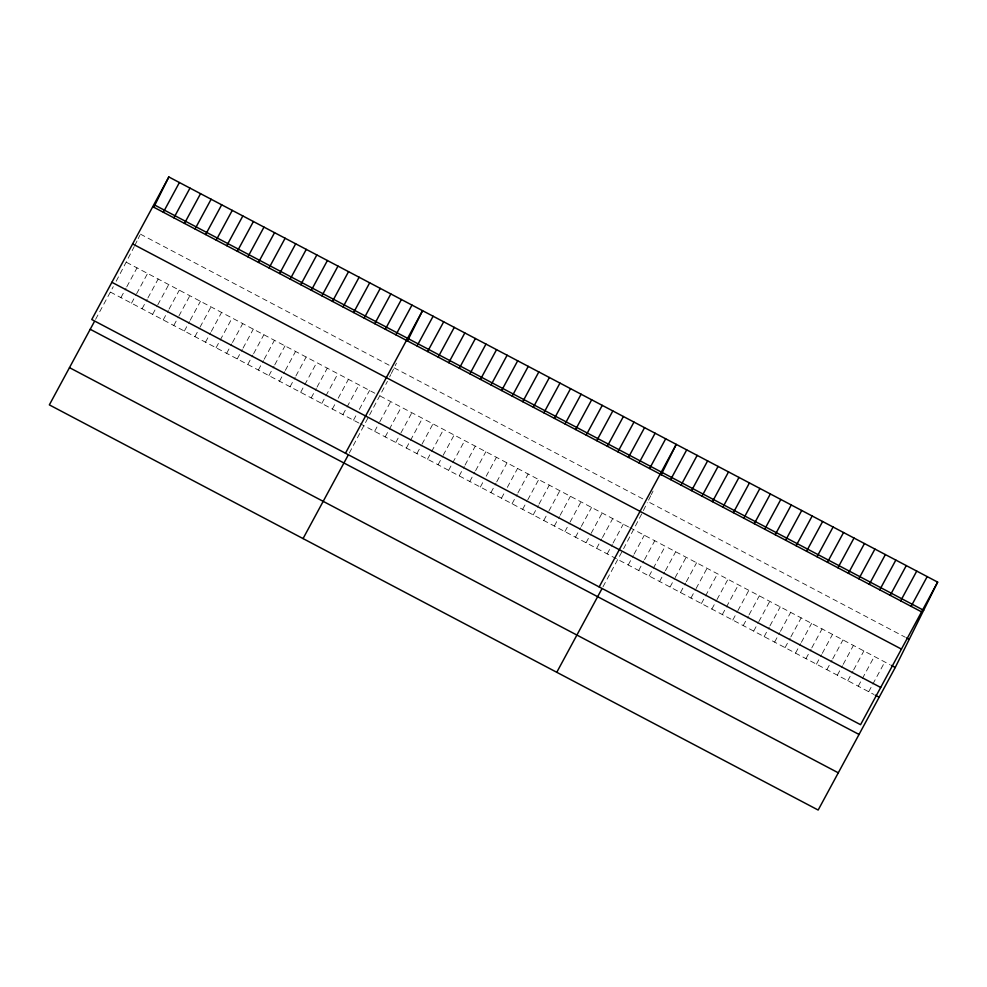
<?xml version="1.0" encoding="UTF-8"?>
<svg xmlns="http://www.w3.org/2000/svg" width="987" height="987" viewBox="0 0 987 987"><rect width="100%" height="100%" fill="white"/><g stroke="black" fill="none" stroke-linecap="round" stroke-linejoin="round"><path stroke-width="0.74" stroke-dasharray="4.93 3.7" d="M116.207 281.233L134.269 246.54M134.837 245.405L137.637 239.779M138.192 238.644L139.87 235.264M349.299 453.058L387.422 381.364M389.655 376.861L390.778 374.604M391.333 373.481L396.441 363.204M641.686 513.943L623.611 548.649M643.364 510.563L647.287 502.679M650.729 495.745L647.842 501.556L905.313 637.244M651.309 494.586L653.036 491.107M95.591 319.356L113.283 286.649M120.932 297.618L126.04 288.155M126.78 286.81L137.008 267.884M131.493 303.194L135.885 295.088M136.613 293.731L147.581 273.448M142.066 308.771L147.186 299.308M147.914 297.951L158.154 279.025M152.64 314.335L157.032 306.229M157.76 304.872L168.728 284.589M163.213 319.911L168.333 310.449M169.061 309.091L179.289 290.166M173.786 325.476L178.166 317.37M178.894 316.013L189.862 295.73M184.359 331.052L189.467 321.589M190.207 320.232L200.435 301.306M194.92 336.616L199.312 328.511M200.04 327.153L211.008 306.883M205.493 342.193L210.613 332.73M211.341 331.373L221.581 312.447M216.067 347.757L232.142 318.024M226.64 353.334L231.76 343.871M232.488 342.514L242.716 323.588M237.213 358.91L242.321 349.447M243.061 348.09L253.289 329.164M247.774 364.474L252.894 355.012M253.622 353.654L263.862 334.729M258.347 370.051L263.467 360.588M264.195 359.231L274.435 340.305M268.92 375.615L274.041 366.152M274.768 364.808L285.009 345.869M279.494 381.192L284.614 371.729M285.342 370.372L295.569 351.446M290.067 386.756L295.187 377.293M295.915 375.948L306.143 357.023M300.64 392.332L316.716 362.587M311.201 397.897L316.321 388.434M317.049 387.089L327.289 368.163M321.774 403.473L337.862 373.728M332.348 409.05L335.272 403.634M338.196 398.23L348.436 379.304M342.921 414.614L358.997 384.868M353.494 420.191L356.418 414.774M359.342 409.371L369.57 390.445M374.628 431.331L379.02 423.213M379.748 421.868L390.716 401.586M385.201 436.896L401.29 407.162M395.775 442.472L400.167 434.354M400.895 433.009L411.863 412.726M406.348 448.036L422.424 418.303M416.921 453.613L421.301 445.507M422.029 444.15L432.997 423.867M427.494 459.189L443.57 429.444M438.055 464.754L442.447 456.648M443.175 455.291L454.143 435.008M448.629 470.33L464.717 440.584M459.202 475.894L464.322 466.432M465.05 465.087L475.278 446.149M469.775 481.471L474.895 472.008M475.623 470.651L485.851 451.725M480.348 487.035L483.272 481.631M486.196 476.227L496.424 457.302M490.921 492.612L496.029 483.149M496.757 481.792L506.997 462.866M501.482 498.176L504.406 492.772M507.33 487.368L517.57 468.443M512.056 503.752L517.176 494.29M517.904 492.932L528.144 474.007M522.629 509.329L527.009 501.211M527.749 499.866L538.705 479.583M533.202 514.893L538.322 505.43M539.05 504.073L549.278 485.148M543.775 520.47L548.155 512.352M548.883 511.007L559.851 490.724M554.336 526.034L559.456 516.571M560.184 515.226L570.424 496.288M564.909 531.611L569.302 523.492M570.03 522.148L580.998 501.865M575.483 537.175L580.603 527.712M581.331 526.367L591.571 507.441M586.056 542.751L590.436 534.633M591.176 533.288L602.132 513.006M596.629 548.316L601.749 538.853M602.477 537.508L612.705 518.582M607.202 553.892L612.31 544.429M613.05 543.072L623.278 524.146M603.008 586.771L622.883 550.006M628.225 564.971L633.346 555.508M634.073 554.163L644.301 535.225M638.675 570.486L643.795 561.023M644.523 559.666L654.763 540.74M649.138 575.989L665.213 546.255M659.587 581.503L664.707 572.041M665.435 570.683L675.676 551.758M670.05 587.018L674.429 578.9M675.17 577.555L686.125 557.273M680.499 592.521L685.62 583.058M686.347 581.713L696.588 562.787M690.962 598.036L695.341 589.918M696.082 588.573L707.037 568.29M701.412 603.55L717.5 573.805M711.874 609.053L716.254 600.947M716.981 599.59L727.95 579.307M722.324 614.568L738.412 584.822M732.786 620.07L737.166 611.965M737.894 610.608L748.862 590.337M743.236 625.585L748.356 616.122M749.084 614.765L759.324 595.84M753.698 631.1L758.078 622.982M758.806 621.637L769.774 601.354M764.148 636.603L769.268 627.14M769.996 625.795L780.236 606.869M774.61 642.118L779.718 632.655M780.458 631.298L790.686 612.372M785.06 647.632L790.18 638.17M790.908 636.812L801.148 617.887M795.522 653.135L800.63 643.672M801.37 642.327L811.598 623.402M805.972 658.65L811.092 649.187M811.82 647.83L822.06 628.904M816.434 664.165L821.542 654.689M822.282 653.345L832.51 634.419M826.884 669.667L832.004 660.204M832.732 658.86L842.972 639.921M837.346 675.182L842.454 665.719M843.194 664.362L853.422 645.436M847.796 680.685L852.916 671.222M853.644 669.877L863.872 650.951M858.246 686.199L874.334 656.454M868.708 691.714L884.784 661.969M140.425 234.141L390.173 365.758M394.134 367.843L643.882 499.459M126.435 262.308L374.863 393.233M380.143 396.009L628.559 526.935M629.891 527.626L890.015 664.72M110.359 292.053L358.774 422.967M360.095 423.67L873.939 694.466"/><path stroke-width="1.48" d="M153.701 207.443L168.839 176.957L937.65 582.12L895.246 667.483L818.161 810.043L49.35 404.88L94.246 321.836M407.397 341.144L422.547 310.658L345.462 453.23M661.105 474.858L676.255 444.36L599.171 586.932M168.839 176.957L91.754 319.517L860.565 724.692L937.65 582.12M163.336 212.267L179.412 182.521M173.897 217.831L189.985 188.098M184.47 223.407L200.558 193.662M195.044 228.984L211.132 199.238M205.617 234.548L221.693 204.802M216.19 240.125L232.266 210.379M226.763 245.689L242.839 215.956M237.324 251.266L253.412 221.52M247.897 256.83L263.985 227.096M258.471 262.406L274.559 232.661M269.044 267.97L285.12 238.237M279.617 273.547L295.693 243.801M290.19 279.124L306.266 249.378M300.751 284.688L316.839 254.942M311.324 290.264L327.413 260.519M321.898 295.829L337.986 266.095M332.471 301.405L348.547 271.659M343.044 306.969L359.12 277.236M353.617 312.546L369.693 282.8M364.178 318.11L380.266 288.377M374.752 323.687L390.84 293.941M385.325 329.263L401.401 299.517M395.898 334.827L411.974 305.082M303.058 538.581L347.955 455.55M417.032 345.968L433.12 316.235M427.605 351.545L443.694 321.799M438.179 357.109L454.267 327.376M448.752 362.685L464.828 332.94M459.325 368.25L475.401 338.516M469.898 373.826L485.974 344.081M480.459 379.403L496.547 349.657M491.032 384.967L507.121 355.221M501.606 390.544L517.694 360.798M512.179 396.108L528.255 366.374M522.752 401.684L538.828 371.939M533.325 407.249L549.401 377.515M543.886 412.825L559.974 383.079M554.46 418.389L570.548 388.656M565.033 423.966L581.121 394.22M575.606 429.542L591.682 399.797M586.179 435.107L602.255 405.361M596.753 440.683L612.828 410.937M607.313 446.247L623.402 416.514M617.887 451.824L633.975 422.078M628.46 457.388L644.548 427.655M639.033 462.965L655.109 433.219M649.606 468.529L665.682 438.796M556.767 672.295L601.663 589.251M670.629 479.62L686.705 449.875M681.079 485.123L697.167 455.389M691.542 490.638L707.617 460.892M701.991 496.153L718.08 466.407M712.454 501.655L728.529 471.909M722.903 507.17L738.992 477.424M733.366 512.672L749.441 482.939M743.816 518.187L759.904 488.442M754.278 523.702L770.353 493.956M764.728 529.205L780.816 499.471M775.19 534.72L791.266 504.974M785.64 540.234L801.728 510.489M796.102 545.737L812.178 515.991M806.552 551.252L822.64 521.506M817.014 556.754L833.09 527.021M827.464 562.269L843.552 532.524M837.926 567.784L854.002 538.038M848.376 573.287L864.464 543.553M858.838 578.801L874.914 549.056M869.288 584.316L885.376 554.571M879.75 589.819L895.826 560.085M890.2 595.334L906.288 565.588M900.662 600.849L916.738 571.103M911.112 606.351L927.2 576.605M154.848 205.123L923.659 610.287M152.763 206.69L921.574 611.866M906.621 637.935L909.237 639.305M132.628 243.925L901.439 649.101M891.323 665.411L895.246 667.483M111.889 282.294L880.7 687.458M875.247 695.156L879.158 697.217M90.224 329.288L859.035 734.451M69.485 367.645L838.284 772.809"/></g></svg>
